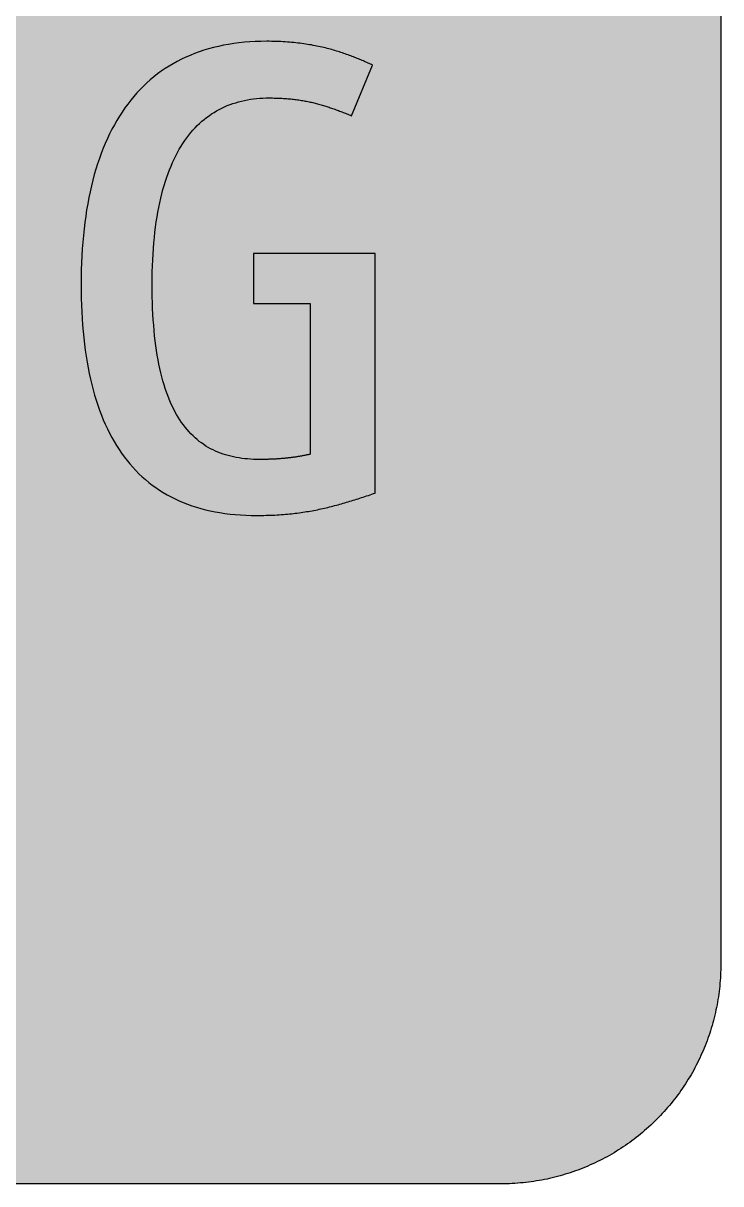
# Model space of a CAD drawing. Header units: millimetres. Extents: x 0 to 212, y 0 to 116.
# Drawn here: x 166.8 to 211.7, y 0.1 to 74.7 of the extents above; entities that cross this region are included whole.
import ezdxf

# ---------------------------------------------------------------- set-up
doc = ezdxf.new("R2010")
doc.units = ezdxf.units.MM

msp = doc.modelspace()

# ---------------------------------------------------------------- hatches: boundary and pattern name
for color, points in [(254, [(14.1633, 0.0536), (13.9878, 0.0533), (13.8125, 0.0559), (13.6373, 0.061), (13.462, 0.0686), (13.2893, 0.0787), (13.114, 0.0914), (12.9413, 0.1041), (12.7686, 0.1219), (12.5959, 0.1397), (12.4231, 0.16), (12.2504, 0.1829), (12.0777, 0.2057), (11.9075, 0.2337), (11.7373, 0.2616), (11.5672, 0.2921), (11.397, 0.3251), (11.2268, 0.3607), (11.0592, 0.3988), (10.8915, 0.4369), (10.7239, 0.4775), (10.5562, 0.5207), (10.3886, 0.5664), (10.2235, 0.6121), (10.0584, 0.6629), (9.8933, 0.7137), (9.7307, 0.7671), (9.5682, 0.8204), (9.4056, 0.8788), (9.2431, 0.9373), (9.083, 0.9982), (8.923, 1.0617), (8.763, 1.1252), (8.6055, 1.1938), (8.4455, 1.2624), (8.2906, 1.331), (8.1331, 1.4046), (7.9781, 1.4783), (7.8232, 1.5545), (7.6708, 1.6332), (7.5184, 1.7145), (7.366, 1.7958), (7.2161, 1.8796), (7.0663, 1.966), (6.919, 2.0523), (6.7716, 2.1438), (6.6243, 2.2352), (6.4795, 2.3266), (6.3348, 2.4232), (6.19, 2.5197), (6.0477, 2.6187), (5.908, 2.7178), (5.7683, 2.8194), (5.6286, 2.9235), (5.4915, 3.0302), (5.3543, 3.1369), (5.2197, 3.2461), (5.0851, 3.3579), (4.953, 3.4722), (4.8209, 3.5865), (4.6914, 3.7033), (4.5644, 3.8202), (4.4348, 3.9395), (4.3104, 4.0615), (4.1859, 4.1859), (4.0615, 4.3104), (3.9395, 4.4348), (3.8202, 4.5618), (3.7033, 4.6914), (3.5865, 4.8209), (3.4722, 4.953), (3.3579, 5.0851), (3.2487, 5.2197), (3.1369, 5.3543), (3.0302, 5.4915), (2.9235, 5.6286), (2.8194, 5.7683), (2.7178, 5.908), (2.6187, 6.0477), (2.5197, 6.19), (2.4232, 6.3348), (2.3266, 6.477), (2.2352, 6.6243), (2.1438, 6.7691), (2.0523, 6.919), (1.966, 7.0663), (1.8796, 7.2161), (1.7958, 7.366), (1.7145, 7.5184), (1.6332, 7.6708), (1.5545, 7.8232), (1.4783, 7.9781), (1.4046, 8.1331), (1.331, 8.2906), (1.2598, 8.4455), (1.1913, 8.603), (1.1252, 8.763), (1.0592, 8.923), (0.9982, 9.083), (0.9373, 9.2431), (0.8763, 9.4056), (0.8204, 9.5682), (0.7645, 9.7307), (0.7112, 9.8933), (0.6604, 10.0584), (0.6121, 10.2235), (0.5639, 10.3911), (0.5207, 10.5562), (0.4775, 10.7239), (0.4343, 10.8915), (0.3962, 11.0592), (0.3607, 11.2268), (0.3251, 11.397), (0.2921, 11.5672), (0.2616, 11.7373), (0.2311, 11.9075), (0.2057, 12.0802), (0.1803, 12.2504), (0.1575, 12.4231), (0.1372, 12.5959), (0.1194, 12.7686), (0.1041, 12.9413), (0.0889, 13.1166), (0.0787, 13.2893), (0.0686, 13.4645), (0.061, 13.6373), (0.0559, 13.8125), (0.0508, 13.9878), (0.0508, 14.163), (0.0522, 102.3592), (0.0508, 102.5322), (0.0559, 102.7074), (0.061, 102.8827), (0.0686, 103.058), (0.0787, 103.2307), (0.0889, 103.4059), (0.1041, 103.5787), (0.1194, 103.7514), (0.1372, 103.9241), (0.1575, 104.0968), (0.1803, 104.2695), (0.2057, 104.4423), (0.2311, 104.6124), (0.2616, 104.7826), (0.2921, 104.9528), (0.3251, 105.123), (0.3607, 105.2932), (0.3962, 105.4608), (0.4343, 105.6284), (0.4775, 105.7961), (0.5207, 105.9637), (0.5639, 106.1314), (0.6121, 106.2965), (0.6604, 106.4616), (0.7112, 106.6267), (0.7645, 106.7892), (0.8204, 106.9518), (0.8763, 107.1143), (0.9373, 107.2769), (0.9982, 107.4369), (1.0592, 107.5969), (1.1252, 107.757), (1.1913, 107.9144), (1.2598, 108.0745), (1.331, 108.2294), (1.4046, 108.3869), (1.4783, 108.5418), (1.5545, 108.6968), (1.6332, 108.8492), (1.7145, 109.0016), (1.7958, 109.154), (1.8796, 109.3038), (1.966, 109.4537), (2.0523, 109.601), (2.1438, 109.7483), (2.2352, 109.8956), (2.3266, 110.0404), (2.4232, 110.1852), (2.5197, 110.33), (2.6187, 110.4722), (2.7178, 110.6119), (2.8194, 110.7516), (2.9235, 110.8913), (3.0302, 111.0285), (3.1369, 111.1656), (3.2487, 111.3003), (3.3579, 111.4349), (3.4722, 111.567), (3.5865, 111.699), (3.7033, 111.8286), (3.8202, 111.9556), (3.9395, 112.0851), (4.0615, 112.2096), (4.1859, 112.334), (4.3104, 112.4585), (4.4348, 112.5804), (4.5644, 112.6998), (4.6914, 112.8166), (4.8209, 112.9335), (4.953, 113.0478), (5.0851, 113.1621), (5.2197, 113.2713), (5.3543, 113.3831), (5.4915, 113.4897), (5.6286, 113.5964), (5.7683, 113.7006), (5.908, 113.8022), (6.0477, 113.9012), (6.19, 114.0003), (6.3348, 114.0968), (6.4795, 114.1933), (6.6243, 114.2848), (6.7716, 114.3762), (6.919, 114.4676), (7.0663, 114.554), (7.2161, 114.6404), (7.366, 114.7242), (7.5184, 114.8055), (7.6708, 114.8867), (7.8232, 114.9655), (7.9781, 115.0417), (8.1331, 115.1153), (8.2906, 115.189), (8.4455, 115.2601), (8.6055, 115.3287), (8.763, 115.3947), (8.923, 115.4608), (9.083, 115.5217), (9.2431, 115.5827), (9.4056, 115.6437), (9.5682, 115.6995), (9.7307, 115.7554), (9.8933, 115.8088), (10.0584, 115.8596), (10.2235, 115.9078), (10.3886, 115.9561), (10.5562, 115.9993), (10.7239, 116.0424), (10.8915, 116.0856), (11.0592, 116.1237), (11.2268, 116.1593), (11.397, 116.1948), (11.5672, 116.2279), (11.7373, 116.2583), (11.9075, 116.2888), (12.0777, 116.3142), (12.2504, 116.3396), (12.4231, 116.3625), (12.5959, 116.3828), (12.7686, 116.4006), (12.9413, 116.4158), (13.114, 116.4311), (13.2893, 116.4412), (13.462, 116.4514), (13.6373, 116.459), (13.8125, 116.4641), (13.9878, 116.4692), (14.163, 116.4692), (197.6078, 116.4703), (197.7822, 116.4692), (197.9574, 116.4641), (198.1327, 116.459), (198.3054, 116.4514), (198.4807, 116.4412), (198.6534, 116.4311), (198.8287, 116.4158), (199.0014, 116.4006), (199.1741, 116.3828), (199.3468, 116.3625), (199.5195, 116.3396), (199.6897, 116.3142), (199.8624, 116.2888), (200.0326, 116.2583), (200.2028, 116.2279), (200.373, 116.1948), (200.5432, 116.1593), (200.7108, 116.1237), (200.8784, 116.0856), (201.0461, 116.0424), (201.2137, 115.9993), (201.3788, 115.9561), (201.5465, 115.9078), (201.7116, 115.8596), (201.8767, 115.8088), (202.0392, 115.7554), (202.2018, 115.6995), (202.3643, 115.6437), (202.5269, 115.5827), (202.6869, 115.5217), (202.8469, 115.4608), (203.007, 115.3947), (203.167, 115.3287), (203.3245, 115.2601), (203.4794, 115.189), (203.6369, 115.1153), (203.7918, 115.0417), (203.9468, 114.9655), (204.0992, 114.8867), (204.2516, 114.8055), (204.404, 114.7242), (204.5538, 114.6404), (204.7037, 114.554), (204.8535, 114.4676), (205.0009, 114.3762), (205.1456, 114.2848), (205.293, 114.1933), (205.4352, 114.0968), (205.58, 114.0003), (205.7222, 113.9012), (205.8619, 113.8022), (206.0016, 113.7006), (206.1413, 113.5964), (206.2785, 113.4897), (206.4156, 113.3831), (206.5503, 113.2713), (206.6849, 113.1621), (206.817, 113.0478), (206.949, 112.9335), (207.0786, 112.8166), (207.2081, 112.6998), (207.3351, 112.5804), (207.4596, 112.4585), (207.584, 112.334), (207.7085, 112.2096), (207.8304, 112.0851), (207.9498, 111.9556), (208.0666, 111.8286), (208.1835, 111.699), (208.2978, 111.567), (208.4121, 111.4349), (208.5238, 111.3003), (208.6331, 111.1656), (208.7397, 111.0285), (208.8464, 110.8913), (208.9506, 110.7516), (209.0522, 110.6119), (209.1512, 110.4722), (209.2503, 110.33), (209.3468, 110.1852), (209.4433, 110.0404), (209.5348, 109.8956), (209.6262, 109.7483), (209.7176, 109.601), (209.804, 109.4537), (209.8904, 109.3038), (209.9742, 109.154), (210.0555, 109.0016), (210.1367, 108.8492), (210.2155, 108.6968), (210.2917, 108.5418), (210.3653, 108.3869), (210.439, 108.2294), (210.5076, 108.0745), (210.5762, 107.9144), (210.6447, 107.757), (210.7082, 107.5969), (210.7717, 107.4369), (210.8327, 107.2769), (210.8911, 107.1143), (210.9495, 106.9518), (211.0029, 106.7892), (211.0562, 106.6267), (211.107, 106.4616), (211.1578, 106.2965), (211.2035, 106.1314), (211.2493, 105.9637), (211.2924, 105.7961), (211.3331, 105.6284), (211.3712, 105.4608), (211.4093, 105.2932), (211.4448, 105.123), (211.4779, 104.9528), (211.5083, 104.7826), (211.5363, 104.6124), (211.5642, 104.4423), (211.5871, 104.2695), (211.6099, 104.0968), (211.6303, 103.9241), (211.648, 103.7514), (211.6658, 103.5787), (211.6785, 103.4059), (211.6912, 103.2307), (211.7014, 103.058), (211.709, 102.8827), (211.7141, 102.7074), (211.7166, 102.5322), (211.7166, 102.3569), (211.7189, 14.1647), (211.7166, 13.9878), (211.7141, 13.8125), (211.709, 13.6373), (211.7014, 13.4645), (211.6912, 13.2893), (211.6785, 13.1166), (211.6658, 12.9413), (211.648, 12.7686), (211.6303, 12.5959), (211.6099, 12.4231), (211.5871, 12.2504), (211.5642, 12.0802), (211.5363, 11.9075), (211.5083, 11.7373), (211.4779, 11.5672), (211.4448, 11.397), (211.4093, 11.2268), (211.3712, 11.0592), (211.3331, 10.8915), (211.2924, 10.7239), (211.2493, 10.5562), (211.2035, 10.3911), (211.1578, 10.2235), (211.107, 10.0584), (211.0562, 9.8933), (211.0029, 9.7307), (210.9495, 9.5682), (210.8911, 9.4056), (210.8327, 9.2431), (210.7717, 9.083), (210.7082, 8.923), (210.6447, 8.763), (210.5762, 8.603), (210.5076, 8.4455), (210.439, 8.2906), (210.3653, 8.1331), (210.2917, 7.9781), (210.2155, 7.8232), (210.1367, 7.6708), (210.0555, 7.5184), (209.9742, 7.366), (209.8904, 7.2161), (209.804, 7.0663), (209.7176, 6.919), (209.6262, 6.7691), (209.5348, 6.6243), (209.4433, 6.477), (209.3468, 6.3348), (209.2503, 6.19), (209.1512, 6.0477), (209.0522, 5.908), (208.9506, 5.7683), (208.8464, 5.6286), (208.7397, 5.4915), (208.6331, 5.3543), (208.5238, 5.2197), (208.4121, 5.0851), (208.2978, 4.953), (208.1835, 4.8209), (208.0666, 4.6914), (207.9498, 4.5618), (207.8304, 4.4348), (207.7085, 4.3104), (207.584, 4.1859), (207.4596, 4.0615), (207.3351, 3.9395), (207.2081, 3.8202), (207.0786, 3.7033), (206.949, 3.5865), (206.817, 3.4722), (206.6849, 3.3579), (206.5503, 3.2461), (206.4156, 3.1369), (206.2785, 3.0302), (206.1413, 2.9235), (206.0016, 2.8194), (205.8619, 2.7178), (205.7222, 2.6187), (205.58, 2.5197), (205.4352, 2.4232), (205.293, 2.3266), (205.1456, 2.2352), (205.0009, 2.1438), (204.8535, 2.0523), (204.7037, 1.966), (204.5538, 1.8796), (204.404, 1.7958), (204.2516, 1.7145), (204.0992, 1.6332), (203.9468, 1.5545), (203.7918, 1.4783), (203.6369, 1.4046), (203.4794, 1.331), (203.3245, 1.2624), (203.167, 1.1938), (203.007, 1.1252), (202.8469, 1.0617), (202.6869, 0.9982), (202.5269, 0.9373), (202.3643, 0.8788), (202.2018, 0.8204), (202.0392, 0.7671), (201.8767, 0.7137), (201.7116, 0.6629), (201.5465, 0.6121), (201.3788, 0.5664), (201.2137, 0.5207), (201.0461, 0.4775), (200.8784, 0.4369), (200.7108, 0.3988), (200.5432, 0.3607), (200.373, 0.3251), (200.2028, 0.2921), (200.0326, 0.2616), (199.8624, 0.2337), (199.6897, 0.2057), (199.5195, 0.1829), (199.3468, 0.16), (199.1741, 0.1397), (199.0014, 0.1219), (198.8287, 0.1041), (198.6534, 0.0914), (198.4807, 0.0787), (198.3054, 0.0686), (198.1327, 0.061), (197.9574, 0.0559), (197.7822, 0.0533), (197.6069, 0.0533)]), (59, [(189.4953, 59.8699), (181.6626, 59.8699), (181.6626, 56.6522), (185.3036, 56.6522), (185.3036, 46.9579), (185.26, 46.9468), (185.2193, 46.9367), (185.1762, 46.9265), (185.133, 46.9189), (185.0923, 46.9087), (185.0492, 46.8986), (185.006, 46.8909), (184.9628, 46.8808), (184.9196, 46.8732), (184.8764, 46.863), (184.8307, 46.8554), (184.7875, 46.8478), (184.7444, 46.8376), (184.6986, 46.83), (184.6529, 46.8224), (184.6097, 46.8147), (184.564, 46.8071), (184.5183, 46.7995), (184.4726, 46.7919), (184.4243, 46.7843), (184.3786, 46.7766), (184.3329, 46.7716), (184.2846, 46.7639), (184.2364, 46.7563), (184.1906, 46.7512), (184.1424, 46.7436), (184.0941, 46.7385), (184.0459, 46.7309), (183.9951, 46.7258), (183.9468, 46.7208), (183.896, 46.7131), (183.8477, 46.7081), (183.7969, 46.703), (183.7461, 46.6979), (183.6953, 46.6928), (183.6445, 46.6877), (183.5912, 46.6827), (183.5404, 46.6801), (183.4871, 46.675), (183.4363, 46.67), (183.3829, 46.6649), (183.3296, 46.6623), (183.2737, 46.6573), (183.2204, 46.6547), (183.1645, 46.6522), (183.1111, 46.6471), (183.0553, 46.6446), (182.9994, 46.642), (182.9435, 46.6395), (182.8851, 46.6369), (182.8292, 46.6344), (182.7708, 46.6319), (182.7124, 46.6293), (182.6539, 46.6293), (182.5955, 46.6268), (182.5346, 46.6242), (182.4761, 46.6242), (182.4152, 46.6217), (182.3542, 46.6217), (182.2933, 46.6217), (182.2323, 46.6192), (182.1688, 46.6192), (182.1053, 46.6192), (182.0418, 46.6192), (181.8488, 46.6217), (181.6583, 46.6268), (181.4678, 46.6369), (181.2823, 46.6496), (181.0969, 46.6674), (180.914, 46.6903), (180.7337, 46.7157), (180.5559, 46.7462), (180.3781, 46.7817), (180.2054, 46.8224), (180.0352, 46.8655), (179.865, 46.9138), (179.6999, 46.9671), (179.5348, 47.0256), (179.3723, 47.0891), (179.2148, 47.1576), (179.0573, 47.2313), (178.9049, 47.31), (178.7525, 47.3939), (178.6052, 47.4828), (178.4579, 47.5767), (178.3156, 47.6783), (178.1734, 47.7825), (178.0362, 47.8942), (177.9016, 48.0111), (177.7695, 48.133), (177.64, 48.2625), (177.513, 48.3972), (177.3885, 48.5369), (177.2691, 48.6842), (177.1523, 48.8366), (177.0355, 48.9941), (176.9262, 49.1592), (176.817, 49.3319), (176.7103, 49.5097), (176.6087, 49.6951), (176.5097, 49.8881), (176.4132, 50.0863), (176.3217, 50.2895), (176.2303, 50.5028), (176.1465, 50.7213), (176.0626, 50.9473), (175.9839, 51.181), (175.9077, 51.4223), (175.834, 51.6712), (175.7655, 51.9252), (175.6994, 52.1894), (175.6359, 52.4586), (175.5775, 52.738), (175.5216, 53.0225), (175.4708, 53.3171), (175.4226, 53.6169), (175.3794, 53.9267), (175.3387, 54.2442), (175.3006, 54.5694), (175.2676, 54.9046), (175.2397, 55.245), (175.2143, 55.5955), (175.1914, 55.9562), (175.1736, 56.322), (175.1609, 56.6979), (175.1508, 57.084), (175.1432, 57.4777), (175.1432, 57.879), (175.1432, 58.2828), (175.1508, 58.6765), (175.1609, 59.0652), (175.1787, 59.4436), (175.1965, 59.8145), (175.2219, 60.1802), (175.2498, 60.5358), (175.2829, 60.8863), (175.321, 61.2267), (175.3616, 61.562), (175.4073, 61.8871), (175.4556, 62.2071), (175.5089, 62.5196), (175.5673, 62.8244), (175.6283, 63.1215), (175.6943, 63.4111), (175.7629, 63.6956), (175.8366, 63.9724), (175.9128, 64.2417), (175.9941, 64.5033), (176.0779, 64.7598), (176.1668, 65.0062), (176.2582, 65.2475), (176.3547, 65.4837), (176.4538, 65.7123), (176.5554, 65.9333), (176.6621, 66.1467), (176.7713, 66.355), (176.8831, 66.5582), (176.9999, 66.7537), (177.1193, 66.9417), (177.2437, 67.1246), (177.3682, 67.2998), (177.4977, 67.47), (177.6324, 67.6326), (177.767, 67.7901), (177.9067, 67.9399), (178.0464, 68.0847), (178.1912, 68.2244), (178.341, 68.3565), (178.4909, 68.4835), (178.6458, 68.6054), (178.8008, 68.7197), (178.9608, 68.8289), (179.1233, 68.9331), (179.2884, 69.0296), (179.4561, 69.121), (179.6263, 69.2074), (179.799, 69.2887), (179.9742, 69.3649), (180.152, 69.4334), (180.3324, 69.4969), (180.5153, 69.5554), (180.7007, 69.6087), (180.8886, 69.657), (181.0791, 69.7001), (181.2696, 69.7382), (181.4652, 69.7713), (181.6608, 69.7967), (181.8615, 69.8195), (182.0621, 69.8373), (182.2653, 69.85), (182.4711, 69.8576), (182.6793, 69.8602), (182.7835, 69.8602), (182.8902, 69.8576), (182.9943, 69.8551), (183.0959, 69.8551), (183.1975, 69.85), (183.2966, 69.8475), (183.3956, 69.8424), (183.4921, 69.8373), (183.5887, 69.8322), (183.6826, 69.8271), (183.7766, 69.8195), (183.8706, 69.8119), (183.962, 69.8043), (184.0535, 69.7941), (184.1424, 69.7865), (184.2313, 69.7763), (184.3176, 69.7662), (184.4065, 69.7535), (184.4929, 69.7433), (184.5767, 69.7306), (184.6605, 69.7179), (184.7444, 69.7052), (184.8282, 69.69), (184.9095, 69.6773), (184.9907, 69.662), (185.072, 69.6468), (185.1533, 69.629), (185.232, 69.6138), (185.3108, 69.596), (185.3895, 69.5782), (185.4683, 69.5604), (185.547, 69.5427), (185.6232, 69.5223), (185.6994, 69.502), (185.7756, 69.4842), (185.8518, 69.4614), (185.928, 69.4411), (186.0042, 69.4207), (186.0779, 69.3979), (186.1541, 69.375), (186.2277, 69.3522), (186.3039, 69.3293), (186.3776, 69.3064), (186.4512, 69.281), (186.5274, 69.2582), (186.6011, 69.2328), (186.6748, 69.2074), (186.751, 69.182), (186.8246, 69.154), (186.8983, 69.1286), (186.9745, 69.1007), (187.0481, 69.0728), (187.1243, 69.0448), (187.198, 69.0169), (187.2742, 68.9889), (187.3504, 68.961), (187.4266, 68.9305), (187.5028, 68.9026), (187.579, 68.8721), (187.6577, 68.8416), (187.7339, 68.8111), (187.8127, 68.7807), (187.8914, 68.7476), (187.9702, 68.7172), (189.3246, 71.9772), (189.2529, 72.009), (189.1792, 72.0395), (189.1055, 72.0725), (189.0319, 72.1055), (188.9582, 72.136), (188.882, 72.169), (188.8084, 72.202), (188.7296, 72.2351), (188.6534, 72.2681), (188.5747, 72.3011), (188.4959, 72.3341), (188.4147, 72.3671), (188.3359, 72.4002), (188.2521, 72.4332), (188.1708, 72.4662), (188.087, 72.4992), (188.0006, 72.5322), (187.9168, 72.5653), (187.8305, 72.5983), (187.7416, 72.6288), (187.6527, 72.6618), (187.5638, 72.6923), (187.4723, 72.7253), (187.3809, 72.7558), (187.2869, 72.7862), (187.1929, 72.8167), (187.0964, 72.8472), (186.9999, 72.8777), (186.9008, 72.9056), (186.8018, 72.9361), (186.7002, 72.964), (186.5986, 72.992), (186.497, 73.0199), (186.3903, 73.0453), (186.2861, 73.0733), (186.1769, 73.0987), (186.0677, 73.1241), (185.9585, 73.1495), (185.8467, 73.1723), (185.7324, 73.1952), (185.6181, 73.218), (185.5013, 73.2409), (185.3844, 73.2638), (185.2651, 73.2841), (185.1431, 73.3019), (185.0212, 73.3222), (184.8968, 73.34), (184.7698, 73.3577), (184.6428, 73.373), (184.5132, 73.3882), (184.3811, 73.4035), (184.2491, 73.4187), (184.1144, 73.4314), (183.9773, 73.4416), (183.8401, 73.4517), (183.7004, 73.4619), (183.5582, 73.472), (183.4134, 73.4797), (183.2686, 73.4847), (183.1188, 73.4898), (182.9714, 73.4949), (182.819, 73.4974), (182.6641, 73.5), (182.5092, 73.5), (182.1409, 73.4974), (181.7776, 73.4847), (181.422, 73.4644), (181.0715, 73.4365), (180.7261, 73.3984), (180.3857, 73.3552), (180.0504, 73.3019), (179.7228, 73.2434), (179.4002, 73.1749), (179.0827, 73.0987), (178.7728, 73.0148), (178.468, 72.9209), (178.1683, 72.8218), (177.8737, 72.7151), (177.5866, 72.5983), (177.3047, 72.4764), (177.0278, 72.3443), (176.7561, 72.2071), (176.4919, 72.0598), (176.2328, 71.9074), (175.9788, 71.7448), (175.7299, 71.5747), (175.4886, 71.3994), (175.2524, 71.214), (175.0212, 71.0209), (174.7977, 70.8228), (174.5793, 70.6145), (174.3659, 70.4012), (174.1576, 70.1777), (173.957, 69.9491), (173.7614, 69.7128), (173.5709, 69.4665), (173.388, 69.215), (173.2077, 68.9559), (173.035, 68.6892), (172.8699, 68.4174), (172.7098, 68.1355), (172.5524, 67.8485), (172.405, 67.5513), (172.2603, 67.249), (172.1231, 66.9392), (171.991, 66.6217), (171.8666, 66.2965), (171.7446, 65.9663), (171.6303, 65.6285), (171.5237, 65.2831), (171.4195, 64.93), (171.323, 64.5693), (171.2316, 64.2036), (171.1477, 63.8302), (171.0665, 63.4492), (170.9953, 63.0606), (170.9268, 62.6669), (170.8658, 62.2656), (170.8099, 61.8566), (170.7591, 61.4426), (170.7159, 61.021), (170.6778, 60.5917), (170.6448, 60.1574), (170.6169, 59.7154), (170.5966, 59.2658), (170.5839, 58.8112), (170.5737, 58.3489), (170.5712, 57.879), (170.5737, 57.4243), (170.5813, 56.9747), (170.594, 56.5353), (170.6143, 56.101), (170.6372, 55.6743), (170.6677, 55.2526), (170.7032, 54.8386), (170.7413, 54.4322), (170.7871, 54.0334), (170.8379, 53.6397), (170.8963, 53.2562), (170.9572, 52.8777), (171.0258, 52.5043), (171.0969, 52.1411), (171.1757, 51.783), (171.2595, 51.4325), (171.3484, 51.087), (171.4424, 50.7517), (171.544, 50.4215), (171.6481, 50.099), (171.7599, 49.784), (171.8767, 49.4767), (171.9986, 49.1744), (172.1282, 48.8798), (172.2603, 48.5927), (172.4, 48.3133), (172.5447, 48.039), (172.6946, 47.7749), (172.8495, 47.5158), (173.0096, 47.2643), (173.1772, 47.0205), (173.3499, 46.7817), (173.5277, 46.5531), (173.7106, 46.3296), (173.8986, 46.1137), (174.0941, 45.9054), (174.2948, 45.7022), (174.5005, 45.5092), (174.7139, 45.3212), (174.9298, 45.1434), (175.1533, 44.9707), (175.3819, 44.8056), (175.6156, 44.6481), (175.8569, 44.4957), (176.1033, 44.3535), (176.3547, 44.2163), (176.6113, 44.0868), (176.8754, 43.9649), (177.1447, 43.8506), (177.419, 43.7439), (177.6984, 43.6448), (177.9854, 43.5534), (178.2775, 43.467), (178.5747, 43.3908), (178.8795, 43.3197), (179.1894, 43.2562), (179.5043, 43.2003), (179.8244, 43.1521), (180.152, 43.1114), (180.4848, 43.0784), (180.8226, 43.053), (181.168, 43.0352), (181.5186, 43.0225), (181.8742, 43.02), (182.0266, 43.02), (182.1764, 43.02), (182.3237, 43.0225), (182.4711, 43.0276), (182.6133, 43.0301), (182.7581, 43.0352), (182.8978, 43.0403), (183.0375, 43.0479), (183.1746, 43.0555), (183.3118, 43.0632), (183.4464, 43.0733), (183.581, 43.0835), (183.7131, 43.0936), (183.8427, 43.1063), (183.9722, 43.119), (184.0992, 43.1317), (184.2262, 43.1444), (184.3507, 43.1597), (184.4751, 43.1749), (184.5996, 43.1902), (184.7215, 43.2079), (184.8409, 43.2257), (184.9628, 43.2435), (185.0796, 43.2638), (185.199, 43.2816), (185.3159, 43.3019), (185.4327, 43.3248), (185.547, 43.3451), (185.6613, 43.368), (185.7756, 43.3908), (185.8874, 43.4137), (186.0017, 43.4365), (186.1134, 43.4619), (186.2226, 43.4873), (186.3344, 43.5127), (186.4436, 43.5407), (186.5554, 43.5661), (186.6646, 43.594), (186.7738, 43.622), (186.8805, 43.6499), (186.9897, 43.6778), (187.0989, 43.7083), (187.2056, 43.7388), (187.3123, 43.7693), (187.4215, 43.7998), (187.5282, 43.8302), (187.6349, 43.8633), (187.7441, 43.8937), (187.8508, 43.9268), (187.9575, 43.9598), (188.0667, 43.9928), (188.1734, 44.0284), (188.2826, 44.0614), (188.3893, 44.0969), (188.4985, 44.13), (188.6077, 44.1655), (188.7169, 44.2011), (188.8261, 44.2366), (188.9354, 44.2747), (189.0471, 44.3103), (189.1563, 44.3484), (189.2681, 44.384), (189.3824, 44.4221), (189.4942, 44.4602)])]:
    msp.add_hatch(color=color).paths.add_polyline_path(points)
h = msp.add_hatch(color=59)
h.paths.add_polyline_path([(14.1633, 3.5814), (13.8887, 3.5839), (13.6169, 3.5941), (13.3477, 3.6119), (13.081, 3.6347), (12.8143, 3.6652), (12.5501, 3.7008), (12.2885, 3.7465), (12.0294, 3.7948), (11.7729, 3.8506), (11.5164, 3.9141), (11.2649, 3.9827), (11.016, 4.0564), (10.7671, 4.1351), (10.5232, 4.2215), (10.2819, 4.3129), (10.0432, 4.412), (9.8069, 4.5161), (9.5733, 4.6228), (9.3447, 4.7371), (9.1186, 4.8565), (8.8951, 4.9809), (8.6741, 5.113), (8.4582, 5.2476), (8.2448, 5.3873), (8.0366, 5.5321), (7.8308, 5.682), (7.6276, 5.8369), (7.4295, 5.9969), (7.2365, 6.1595), (7.046, 6.3297), (6.8605, 6.5024), (6.6777, 6.6802), (6.5024, 6.8605), (6.3271, 7.046), (6.1595, 7.2365), (5.9969, 7.432), (5.8369, 7.6302), (5.682, 7.8308), (5.5321, 8.0366), (5.3873, 8.2448), (5.2451, 8.4582), (5.1105, 8.6741), (4.9809, 8.8951), (4.8565, 9.1186), (4.7371, 9.3447), (4.6228, 9.5758), (4.5136, 9.8069), (4.4094, 10.0432), (4.3129, 10.2819), (4.2215, 10.5232), (4.1351, 10.7696), (4.0538, 11.016), (3.9802, 11.2649), (3.9116, 11.5189), (3.8506, 11.7729), (3.7948, 12.0294), (3.744, 12.2911), (3.7008, 12.5527), (3.6627, 12.8143), (3.6322, 13.081), (3.6093, 13.3502), (3.5916, 13.6195), (3.5814, 13.8913), (3.5789, 14.163), (3.58, 102.3592), (3.5814, 102.6312), (3.5916, 102.903), (3.6093, 103.1723), (3.6322, 103.439), (3.6627, 103.7057), (3.7008, 103.9698), (3.744, 104.2314), (3.7948, 104.4905), (3.8506, 104.7471), (3.9116, 105.0036), (3.9802, 105.2551), (4.0538, 105.504), (4.1351, 105.7529), (4.2215, 105.9967), (4.3129, 106.238), (4.4094, 106.4768), (4.5136, 106.713), (4.6228, 106.9467), (4.7371, 107.1753), (4.8565, 107.4014), (4.9809, 107.6249), (5.1105, 107.8459), (5.2451, 108.0618), (5.3873, 108.2751), (5.5321, 108.4834), (5.682, 108.6891), (5.8369, 108.8923), (5.9969, 109.0905), (6.1595, 109.2835), (6.3271, 109.474), (6.5024, 109.6594), (6.6777, 109.8423), (6.8605, 110.0176), (7.046, 110.1928), (7.2365, 110.3605), (7.4295, 110.523), (7.6276, 110.683), (7.8308, 110.838), (8.0366, 110.9878), (8.2448, 111.1326), (8.4582, 111.2749), (8.6741, 111.4095), (8.8951, 111.539), (9.1186, 111.6635), (9.3447, 111.7829), (9.5733, 111.8972), (9.8069, 112.0064), (10.0432, 112.1105), (10.2819, 112.207), (10.5232, 112.2985), (10.7671, 112.3848), (11.016, 112.4661), (11.2649, 112.5398), (11.5164, 112.6084), (11.7729, 112.6693), (12.0294, 112.7252), (12.2885, 112.776), (12.5501, 112.8192), (12.8143, 112.8573), (13.081, 112.8878), (13.3477, 112.9106), (13.6169, 112.9284), (13.8887, 112.9386), (14.163, 112.9411), (197.6078, 112.9425), (197.8787, 112.9386), (198.1505, 112.9284), (198.4197, 112.9106), (198.689, 112.8878), (198.9557, 112.8573), (199.2173, 112.8192), (199.4789, 112.776), (199.7405, 112.7252), (199.9971, 112.6693), (200.2511, 112.6084), (200.5051, 112.5398), (200.754, 112.4661), (201.0004, 112.3848), (201.2467, 112.2985), (201.488, 112.207), (201.7268, 112.1105), (201.963, 112.0064), (202.1942, 111.8972), (202.4253, 111.7829), (202.6514, 111.6635), (202.8749, 111.539), (203.0959, 111.4095), (203.3118, 111.2749), (203.5251, 111.1326), (203.7334, 110.9878), (203.9391, 110.838), (204.1398, 110.683), (204.3379, 110.523), (204.5335, 110.3605), (204.724, 110.1928), (204.9094, 110.0176), (205.0898, 109.8423), (205.2676, 109.6594), (205.4403, 109.474), (205.6105, 109.2835), (205.773, 109.0905), (205.933, 108.8923), (206.088, 108.6891), (206.2378, 108.4834), (206.3826, 108.2751), (206.5223, 108.0618), (206.6569, 107.8459), (206.789, 107.6249), (206.9135, 107.4014), (207.0329, 107.1753), (207.1472, 106.9467), (207.2538, 106.713), (207.358, 106.4768), (207.457, 106.238), (207.5485, 105.9967), (207.6348, 105.7529), (207.7136, 105.504), (207.7872, 105.2551), (207.8558, 105.0036), (207.9193, 104.7471), (207.9752, 104.4905), (208.0235, 104.2314), (208.0692, 103.9698), (208.1047, 103.7057), (208.1352, 103.439), (208.1581, 103.1723), (208.1759, 102.903), (208.186, 102.6312), (208.1911, 102.3569), (208.1911, 14.1647), (208.186, 13.8913), (208.1759, 13.6195), (208.1581, 13.3502), (208.1352, 13.081), (208.1047, 12.8143), (208.0692, 12.5527), (208.0235, 12.2911), (207.9752, 12.0294), (207.9193, 11.7729), (207.8558, 11.5189), (207.7872, 11.2649), (207.7136, 11.016), (207.6348, 10.7696), (207.5485, 10.5232), (207.457, 10.2819), (207.358, 10.0432), (207.2538, 9.8069), (207.1472, 9.5758), (207.0329, 9.3447), (206.9135, 9.1186), (206.789, 8.8951), (206.6569, 8.6741), (206.5223, 8.4582), (206.3826, 8.2448), (206.2378, 8.0366), (206.088, 7.8308), (205.933, 7.6302), (205.773, 7.432), (205.6105, 7.2365), (205.4403, 7.046), (205.2676, 6.8605), (205.0898, 6.6802), (204.9094, 6.5024), (204.724, 6.3297), (204.5335, 6.1595), (204.3379, 5.9969), (204.1398, 5.8369), (203.9391, 5.682), (203.7334, 5.5321), (203.5251, 5.3873), (203.3118, 5.2476), (203.0959, 5.113), (202.8749, 4.9809), (202.6514, 4.8565), (202.4253, 4.7371), (202.1942, 4.6228), (201.963, 4.5161), (201.7268, 4.412), (201.488, 4.3129), (201.2467, 4.2215), (201.0004, 4.1351), (200.754, 4.0564), (200.5051, 3.9827), (200.2511, 3.9141), (199.9971, 3.8506), (199.7405, 3.7948), (199.4789, 3.7465), (199.2173, 3.7008), (198.9557, 3.6652), (198.689, 3.6347), (198.4197, 3.6119), (198.1505, 3.5941), (197.8787, 3.5839), (197.6069, 3.5789)])
h.paths.add_polyline_path([(14.1633, 8.8731), (14.0259, 8.8748), (13.8887, 8.8798), (13.7541, 8.8875), (13.622, 8.9002), (13.4874, 8.9154), (13.3553, 8.9332), (13.2258, 8.9535), (13.0962, 8.9789), (12.9667, 9.0068), (12.8397, 9.0373), (12.7127, 9.0729), (12.5882, 9.1084), (12.4663, 9.1491), (12.3419, 9.1923), (12.2225, 9.238), (12.1031, 9.2888), (11.9837, 9.3396), (11.8694, 9.3929), (11.7526, 9.4513), (11.6408, 9.5098), (11.5291, 9.5733), (11.4198, 9.6368), (11.3106, 9.7053), (11.2039, 9.7765), (11.0998, 9.8476), (10.9957, 9.9238), (10.8966, 10), (10.7975, 10.0787), (10.6985, 10.1625), (10.6045, 10.2464), (10.5105, 10.3327), (10.4216, 10.4216), (10.3327, 10.5131), (10.2464, 10.6045), (10.16, 10.701), (10.0787, 10.7975), (10, 10.8966), (9.9212, 10.9982), (9.8476, 11.0998), (9.7739, 11.2039), (9.7053, 11.3106), (9.6368, 11.4198), (9.5707, 11.5291), (9.5098, 11.6408), (9.4488, 11.7551), (9.3929, 11.8694), (9.337, 11.9863), (9.2862, 12.1031), (9.238, 12.2225), (9.1923, 12.3444), (9.1491, 12.4663), (9.1084, 12.5908), (9.0703, 12.7152), (9.0373, 12.8397), (9.0068, 12.9692), (8.9789, 13.0962), (8.9535, 13.2258), (8.9306, 13.3579), (8.9129, 13.4899), (8.8976, 13.622), (8.8849, 13.7566), (8.8773, 13.8913), (8.8722, 14.0259), (8.8697, 14.163), (8.8717, 102.3592), (8.8722, 102.4941), (8.8773, 102.6312), (8.8849, 102.7659), (8.8976, 102.8979), (8.9129, 103.0326), (8.9306, 103.1646), (8.9535, 103.2942), (8.9789, 103.4237), (9.0068, 103.5533), (9.0373, 103.6803), (9.0703, 103.8073), (9.1084, 103.9317), (9.1491, 104.0536), (9.1923, 104.1781), (9.238, 104.2975), (9.2862, 104.4169), (9.337, 104.5362), (9.3929, 104.6505), (9.4488, 104.7674), (9.5098, 104.8791), (9.5707, 104.9909), (9.6368, 105.1001), (9.7053, 105.2093), (9.7739, 105.316), (9.8476, 105.4202), (9.9212, 105.5243), (10, 105.6234), (10.0787, 105.7224), (10.16, 105.8215), (10.2464, 105.9155), (10.3327, 106.0094), (10.4216, 106.0983), (10.5105, 106.1872), (10.6045, 106.2736), (10.6985, 106.36), (10.7975, 106.4412), (10.8966, 106.52), (10.9957, 106.5987), (11.0998, 106.6724), (11.2039, 106.746), (11.3106, 106.8146), (11.4198, 106.8832), (11.5291, 106.9492), (11.6408, 107.0102), (11.7526, 107.0712), (11.8694, 107.127), (11.9837, 107.1829), (12.1031, 107.2337), (12.2225, 107.282), (12.3419, 107.3277), (12.4663, 107.3709), (12.5882, 107.4115), (12.7127, 107.4496), (12.8397, 107.4826), (12.9667, 107.5131), (13.0962, 107.5411), (13.2258, 107.5665), (13.3553, 107.5893), (13.4874, 107.6071), (13.622, 107.6223), (13.7541, 107.635), (13.8887, 107.6427), (14.0259, 107.6477), (14.163, 107.6503), (197.6078, 107.6508), (197.7441, 107.6477), (197.8787, 107.6427), (198.0133, 107.635), (198.1479, 107.6223), (198.28, 107.6071), (198.4121, 107.5893), (198.5442, 107.5665), (198.6737, 107.5411), (198.8007, 107.5131), (198.9303, 107.4826), (199.0547, 107.4496), (199.1792, 107.4115), (199.3036, 107.3709), (199.4256, 107.3277), (199.5475, 107.282), (199.6669, 107.2337), (199.7837, 107.1829), (199.9005, 107.127), (200.0148, 107.0712), (200.1291, 107.0102), (200.2409, 106.9492), (200.3501, 106.8832), (200.4593, 106.8146), (200.566, 106.746), (200.6702, 106.6724), (200.7718, 106.5987), (200.8734, 106.52), (200.9724, 106.4412), (201.0689, 106.36), (201.1655, 106.2736), (201.2569, 106.1872), (201.3483, 106.0983), (201.4372, 106.0094), (201.5236, 105.9155), (201.6074, 105.8215), (201.6912, 105.7224), (201.77, 105.6234), (201.8462, 105.5243), (201.9224, 105.4202), (201.9935, 105.316), (202.0646, 105.2093), (202.1332, 105.1001), (202.1967, 104.9909), (202.2602, 104.8791), (202.3186, 104.7674), (202.377, 104.6505), (202.4304, 104.5362), (202.4812, 104.4169), (202.532, 104.2975), (202.5777, 104.1781), (202.6209, 104.0536), (202.6615, 103.9317), (202.6971, 103.8073), (202.7326, 103.6803), (202.7631, 103.5533), (202.7911, 103.4237), (202.8165, 103.2942), (202.8368, 103.1646), (202.8546, 103.0326), (202.8698, 102.8979), (202.8825, 102.7659), (202.8901, 102.6312), (202.8952, 102.4941), (202.8977, 102.3569), (202.8994, 14.1647), (202.8952, 14.0259), (202.8901, 13.8913), (202.8825, 13.7566), (202.8698, 13.622), (202.8546, 13.4899), (202.8368, 13.3579), (202.8165, 13.2258), (202.7911, 13.0962), (202.7631, 12.9692), (202.7326, 12.8397), (202.6971, 12.7152), (202.6615, 12.5908), (202.6209, 12.4663), (202.5777, 12.3444), (202.532, 12.2225), (202.4812, 12.1031), (202.4304, 11.9863), (202.377, 11.8694), (202.3186, 11.7551), (202.2602, 11.6408), (202.1967, 11.5291), (202.1332, 11.4198), (202.0646, 11.3106), (201.9935, 11.2039), (201.9224, 11.0998), (201.8462, 10.9982), (201.77, 10.8966), (201.6912, 10.7975), (201.6074, 10.701), (201.5236, 10.6045), (201.4372, 10.5131), (201.3483, 10.4216), (201.2569, 10.3327), (201.1655, 10.2464), (201.0689, 10.1625), (200.9724, 10.0787), (200.8734, 10), (200.7718, 9.9238), (200.6702, 9.8476), (200.566, 9.7765), (200.4593, 9.7053), (200.3501, 9.6368), (200.2409, 9.5733), (200.1291, 9.5098), (200.0148, 9.4513), (199.9005, 9.3929), (199.7837, 9.3396), (199.6669, 9.2888), (199.5475, 9.238), (199.4256, 9.1923), (199.3036, 9.1491), (199.1792, 9.1084), (199.0547, 9.0729), (198.9303, 9.0373), (198.8007, 9.0068), (198.6737, 8.9789), (198.5442, 8.9535), (198.4121, 8.9332), (198.28, 8.9154), (198.1479, 8.9002), (198.0133, 8.8875), (197.8787, 8.8798), (197.7441, 8.8748), (197.6069, 8.8722)], flags=16)

# ---------------------------------------------------------------- linework, layer by layer
at = {"color": 254}
msp.add_lwpolyline([(211.7166, 102.3569), (211.7189, 14.1647), (211.7166, 13.9878), (211.7141, 13.8125), (211.709, 13.6373), (211.7014, 13.4645), (211.6912, 13.2893), (211.6785, 13.1166), (211.6658, 12.9413), (211.648, 12.7686), (211.6303, 12.5959), (211.6099, 12.4231), (211.5871, 12.2504), (211.5642, 12.0802), (211.5363, 11.9075), (211.5083, 11.7373), (211.4779, 11.5672), (211.4448, 11.397), (211.4093, 11.2268), (211.3712, 11.0592), (211.3331, 10.8915), (211.2924, 10.7239), (211.2493, 10.5562), (211.2035, 10.3911), (211.1578, 10.2235), (211.107, 10.0584), (211.0562, 9.8933), (211.0029, 9.7307), (210.9495, 9.5682), (210.8911, 9.4056), (210.8327, 9.2431), (210.7717, 9.083), (210.7082, 8.923), (210.6447, 8.763), (210.5762, 8.603), (210.5076, 8.4455), (210.439, 8.2906), (210.3653, 8.1331), (210.2917, 7.9781), (210.2155, 7.8232), (210.1367, 7.6708), (210.0555, 7.5184), (209.9742, 7.366), (209.8904, 7.2161), (209.804, 7.0663), (209.7176, 6.919), (209.6262, 6.7691), (209.5348, 6.6243), (209.4433, 6.477), (209.3468, 6.3348), (209.2503, 6.19), (209.1512, 6.0477), (209.0522, 5.908), (208.9506, 5.7683), (208.8464, 5.6286), (208.7397, 5.4915), (208.6331, 5.3543), (208.5238, 5.2197), (208.4121, 5.0851), (208.2978, 4.953), (208.1835, 4.8209), (208.0666, 4.6914), (207.9498, 4.5618), (207.8304, 4.4348), (207.7085, 4.3104), (207.584, 4.1859), (207.4596, 4.0615), (207.3351, 3.9395), (207.2081, 3.8202), (207.0786, 3.7033), (206.949, 3.5865), (206.817, 3.4722), (206.6849, 3.3579), (206.5503, 3.2461), (206.4156, 3.1369), (206.2785, 3.0302), (206.1413, 2.9235), (206.0016, 2.8194), (205.8619, 2.7178), (205.7222, 2.6187), (205.58, 2.5197), (205.4352, 2.4232), (205.293, 2.3266), (205.1456, 2.2352), (205.0009, 2.1438), (204.8535, 2.0523), (204.7037, 1.966), (204.5538, 1.8796), (204.404, 1.7958), (204.2516, 1.7145), (204.0992, 1.6332), (203.9468, 1.5545), (203.7918, 1.4783), (203.6369, 1.4046), (203.4794, 1.331), (203.3245, 1.2624), (203.167, 1.1938), (203.007, 1.1252), (202.8469, 1.0617), (202.6869, 0.9982), (202.5269, 0.9373), (202.3643, 0.8788), (202.2018, 0.8204), (202.0392, 0.7671), (201.8767, 0.7137), (201.7116, 0.6629), (201.5465, 0.6121), (201.3788, 0.5664), (201.2137, 0.5207), (201.0461, 0.4775), (200.8784, 0.4369), (200.7108, 0.3988), (200.5432, 0.3607), (200.373, 0.3251), (200.2028, 0.2921), (200.0326, 0.2616), (199.8624, 0.2337), (199.6897, 0.2057), (199.5195, 0.1829), (199.3468, 0.16), (199.1741, 0.1397), (199.0014, 0.1219), (198.8287, 0.1041), (198.6534, 0.0914), (198.4807, 0.0787), (198.3054, 0.0686), (198.1327, 0.061), (197.9574, 0.0559), (197.7822, 0.0533), (197.6069, 0.0533), (14.1633, 0.0536)], dxfattribs=at)
at = {"color": 59}
msp.add_lwpolyline([(189.4953, 59.8699), (181.6626, 59.8699), (181.6626, 56.6522), (185.3036, 56.6522), (185.3036, 46.9579), (185.26, 46.9468), (185.2193, 46.9367), (185.1762, 46.9265), (185.133, 46.9189), (185.0923, 46.9087), (185.0492, 46.8986), (185.006, 46.8909), (184.9628, 46.8808), (184.9196, 46.8732), (184.8764, 46.863), (184.8307, 46.8554), (184.7875, 46.8478), (184.7444, 46.8376), (184.6986, 46.83), (184.6529, 46.8224), (184.6097, 46.8147), (184.564, 46.8071), (184.5183, 46.7995), (184.4726, 46.7919), (184.4243, 46.7843), (184.3786, 46.7766), (184.3329, 46.7716), (184.2846, 46.7639), (184.2364, 46.7563), (184.1906, 46.7512), (184.1424, 46.7436), (184.0941, 46.7385), (184.0459, 46.7309), (183.9951, 46.7258), (183.9468, 46.7208), (183.896, 46.7131), (183.8477, 46.7081), (183.7969, 46.703), (183.7461, 46.6979), (183.6953, 46.6928), (183.6445, 46.6877), (183.5912, 46.6827), (183.5404, 46.6801), (183.4871, 46.675), (183.4363, 46.67), (183.3829, 46.6649), (183.3296, 46.6623), (183.2737, 46.6573), (183.2204, 46.6547), (183.1645, 46.6522), (183.1111, 46.6471), (183.0553, 46.6446), (182.9994, 46.642), (182.9435, 46.6395), (182.8851, 46.6369), (182.8292, 46.6344), (182.7708, 46.6319), (182.7124, 46.6293), (182.6539, 46.6293), (182.5955, 46.6268), (182.5346, 46.6242), (182.4761, 46.6242), (182.4152, 46.6217), (182.3542, 46.6217), (182.2933, 46.6217), (182.2323, 46.6192), (182.1688, 46.6192), (182.1053, 46.6192), (182.0418, 46.6192), (181.8488, 46.6217), (181.6583, 46.6268), (181.4678, 46.6369), (181.2823, 46.6496), (181.0969, 46.6674), (180.914, 46.6903), (180.7337, 46.7157), (180.5559, 46.7462), (180.3781, 46.7817), (180.2054, 46.8224), (180.0352, 46.8655), (179.865, 46.9138), (179.6999, 46.9671), (179.5348, 47.0256), (179.3723, 47.0891), (179.2148, 47.1576), (179.0573, 47.2313), (178.9049, 47.31), (178.7525, 47.3939), (178.6052, 47.4828), (178.4579, 47.5767), (178.3156, 47.6783), (178.1734, 47.7825), (178.0362, 47.8942), (177.9016, 48.0111), (177.7695, 48.133), (177.64, 48.2625), (177.513, 48.3972), (177.3885, 48.5369), (177.2691, 48.6842), (177.1523, 48.8366), (177.0355, 48.9941), (176.9262, 49.1592), (176.817, 49.3319), (176.7103, 49.5097), (176.6087, 49.6951), (176.5097, 49.8881), (176.4132, 50.0863), (176.3217, 50.2895), (176.2303, 50.5028), (176.1465, 50.7213), (176.0626, 50.9473), (175.9839, 51.181), (175.9077, 51.4223), (175.834, 51.6712), (175.7655, 51.9252), (175.6994, 52.1894), (175.6359, 52.4586), (175.5775, 52.738), (175.5216, 53.0225), (175.4708, 53.3171), (175.4226, 53.6169), (175.3794, 53.9267), (175.3387, 54.2442), (175.3006, 54.5694), (175.2676, 54.9046), (175.2397, 55.245), (175.2143, 55.5955), (175.1914, 55.9562), (175.1736, 56.322), (175.1609, 56.6979), (175.1508, 57.084), (175.1432, 57.4777), (175.1432, 57.879), (175.1432, 58.2828), (175.1508, 58.6765), (175.1609, 59.0652), (175.1787, 59.4436), (175.1965, 59.8145), (175.2219, 60.1802), (175.2498, 60.5358), (175.2829, 60.8863), (175.321, 61.2267), (175.3616, 61.562), (175.4073, 61.8871), (175.4556, 62.2071), (175.5089, 62.5196), (175.5673, 62.8244), (175.6283, 63.1215), (175.6943, 63.4111), (175.7629, 63.6956), (175.8366, 63.9724), (175.9128, 64.2417), (175.9941, 64.5033), (176.0779, 64.7598), (176.1668, 65.0062), (176.2582, 65.2475), (176.3547, 65.4837), (176.4538, 65.7123), (176.5554, 65.9333), (176.6621, 66.1467), (176.7713, 66.355), (176.8831, 66.5582), (176.9999, 66.7537), (177.1193, 66.9417), (177.2437, 67.1246), (177.3682, 67.2998), (177.4977, 67.47), (177.6324, 67.6326), (177.767, 67.7901), (177.9067, 67.9399), (178.0464, 68.0847), (178.1912, 68.2244), (178.341, 68.3565), (178.4909, 68.4835), (178.6458, 68.6054), (178.8008, 68.7197), (178.9608, 68.8289), (179.1233, 68.9331), (179.2884, 69.0296), (179.4561, 69.121), (179.6263, 69.2074), (179.799, 69.2887), (179.9742, 69.3649), (180.152, 69.4334), (180.3324, 69.4969), (180.5153, 69.5554), (180.7007, 69.6087), (180.8886, 69.657), (181.0791, 69.7001), (181.2696, 69.7382), (181.4652, 69.7713), (181.6608, 69.7967), (181.8615, 69.8195), (182.0621, 69.8373), (182.2653, 69.85), (182.4711, 69.8576), (182.6793, 69.8602), (182.7835, 69.8602), (182.8902, 69.8576), (182.9943, 69.8551), (183.0959, 69.8551), (183.1975, 69.85), (183.2966, 69.8475), (183.3956, 69.8424), (183.4921, 69.8373), (183.5887, 69.8322), (183.6826, 69.8271), (183.7766, 69.8195), (183.8706, 69.8119), (183.962, 69.8043), (184.0535, 69.7941), (184.1424, 69.7865), (184.2313, 69.7763), (184.3176, 69.7662), (184.4065, 69.7535), (184.4929, 69.7433), (184.5767, 69.7306), (184.6605, 69.7179), (184.7444, 69.7052), (184.8282, 69.69), (184.9095, 69.6773), (184.9907, 69.662), (185.072, 69.6468), (185.1533, 69.629), (185.232, 69.6138), (185.3108, 69.596), (185.3895, 69.5782), (185.4683, 69.5604), (185.547, 69.5427), (185.6232, 69.5223), (185.6994, 69.502), (185.7756, 69.4842), (185.8518, 69.4614), (185.928, 69.4411), (186.0042, 69.4207), (186.0779, 69.3979), (186.1541, 69.375), (186.2277, 69.3522), (186.3039, 69.3293), (186.3776, 69.3064), (186.4512, 69.281), (186.5274, 69.2582), (186.6011, 69.2328), (186.6748, 69.2074), (186.751, 69.182), (186.8246, 69.154), (186.8983, 69.1286), (186.9745, 69.1007), (187.0481, 69.0728), (187.1243, 69.0448), (187.198, 69.0169), (187.2742, 68.9889), (187.3504, 68.961), (187.4266, 68.9305), (187.5028, 68.9026), (187.579, 68.8721), (187.6577, 68.8416), (187.7339, 68.8111), (187.8127, 68.7807), (187.8914, 68.7476), (187.9702, 68.7172), (189.3246, 71.9772), (189.2529, 72.009), (189.1792, 72.0395), (189.1055, 72.0725), (189.0319, 72.1055), (188.9582, 72.136), (188.882, 72.169), (188.8084, 72.202), (188.7296, 72.2351), (188.6534, 72.2681), (188.5747, 72.3011), (188.4959, 72.3341), (188.4147, 72.3671), (188.3359, 72.4002), (188.2521, 72.4332), (188.1708, 72.4662), (188.087, 72.4992), (188.0006, 72.5322), (187.9168, 72.5653), (187.8305, 72.5983), (187.7416, 72.6288), (187.6527, 72.6618), (187.5638, 72.6923), (187.4723, 72.7253), (187.3809, 72.7558), (187.2869, 72.7862), (187.1929, 72.8167), (187.0964, 72.8472), (186.9999, 72.8777), (186.9008, 72.9056), (186.8018, 72.9361), (186.7002, 72.964), (186.5986, 72.992), (186.497, 73.0199), (186.3903, 73.0453), (186.2861, 73.0733), (186.1769, 73.0987), (186.0677, 73.1241), (185.9585, 73.1495), (185.8467, 73.1723), (185.7324, 73.1952), (185.6181, 73.218), (185.5013, 73.2409), (185.3844, 73.2638), (185.2651, 73.2841), (185.1431, 73.3019), (185.0212, 73.3222), (184.8968, 73.34), (184.7698, 73.3577), (184.6428, 73.373), (184.5132, 73.3882), (184.3811, 73.4035), (184.2491, 73.4187), (184.1144, 73.4314), (183.9773, 73.4416), (183.8401, 73.4517), (183.7004, 73.4619), (183.5582, 73.472), (183.4134, 73.4797), (183.2686, 73.4847), (183.1188, 73.4898), (182.9714, 73.4949), (182.819, 73.4974), (182.6641, 73.5), (182.5092, 73.5), (182.1409, 73.4974), (181.7776, 73.4847), (181.422, 73.4644), (181.0715, 73.4365), (180.7261, 73.3984), (180.3857, 73.3552), (180.0504, 73.3019), (179.7228, 73.2434), (179.4002, 73.1749), (179.0827, 73.0987), (178.7728, 73.0148), (178.468, 72.9209), (178.1683, 72.8218), (177.8737, 72.7151), (177.5866, 72.5983), (177.3047, 72.4764), (177.0278, 72.3443), (176.7561, 72.2071), (176.4919, 72.0598), (176.2328, 71.9074), (175.9788, 71.7448), (175.7299, 71.5747), (175.4886, 71.3994), (175.2524, 71.214), (175.0212, 71.0209), (174.7977, 70.8228), (174.5793, 70.6145), (174.3659, 70.4012), (174.1576, 70.1777), (173.957, 69.9491), (173.7614, 69.7128), (173.5709, 69.4665), (173.388, 69.215), (173.2077, 68.9559), (173.035, 68.6892), (172.8699, 68.4174), (172.7098, 68.1355), (172.5524, 67.8485), (172.405, 67.5513), (172.2603, 67.249), (172.1231, 66.9392), (171.991, 66.6217), (171.8666, 66.2965), (171.7446, 65.9663), (171.6303, 65.6285), (171.5237, 65.2831), (171.4195, 64.93), (171.323, 64.5693), (171.2316, 64.2036), (171.1477, 63.8302), (171.0665, 63.4492), (170.9953, 63.0606), (170.9268, 62.6669), (170.8658, 62.2656), (170.8099, 61.8566), (170.7591, 61.4426), (170.7159, 61.021), (170.6778, 60.5917), (170.6448, 60.1574), (170.6169, 59.7154), (170.5966, 59.2658), (170.5839, 58.8112), (170.5737, 58.3489), (170.5712, 57.879), (170.5737, 57.4243), (170.5813, 56.9747), (170.594, 56.5353), (170.6143, 56.101), (170.6372, 55.6743), (170.6677, 55.2526), (170.7032, 54.8386), (170.7413, 54.4322), (170.7871, 54.0334), (170.8379, 53.6397), (170.8963, 53.2562), (170.9572, 52.8777), (171.0258, 52.5043), (171.0969, 52.1411), (171.1757, 51.783), (171.2595, 51.4325), (171.3484, 51.087), (171.4424, 50.7517), (171.544, 50.4215), (171.6481, 50.099), (171.7599, 49.784), (171.8767, 49.4767), (171.9986, 49.1744), (172.1282, 48.8798), (172.2603, 48.5927), (172.4, 48.3133), (172.5447, 48.039), (172.6946, 47.7749), (172.8495, 47.5158), (173.0096, 47.2643), (173.1772, 47.0205), (173.3499, 46.7817), (173.5277, 46.5531), (173.7106, 46.3296), (173.8986, 46.1137), (174.0941, 45.9054), (174.2948, 45.7022), (174.5005, 45.5092), (174.7139, 45.3212), (174.9298, 45.1434), (175.1533, 44.9707), (175.3819, 44.8056), (175.6156, 44.6481), (175.8569, 44.4957), (176.1033, 44.3535), (176.3547, 44.2163), (176.6113, 44.0868), (176.8754, 43.9649), (177.1447, 43.8506), (177.419, 43.7439), (177.6984, 43.6448), (177.9854, 43.5534), (178.2775, 43.467), (178.5747, 43.3908), (178.8795, 43.3197), (179.1894, 43.2562), (179.5043, 43.2003), (179.8244, 43.1521), (180.152, 43.1114), (180.4848, 43.0784), (180.8226, 43.053), (181.168, 43.0352), (181.5186, 43.0225), (181.8742, 43.02), (182.0266, 43.02), (182.1764, 43.02), (182.3237, 43.0225), (182.4711, 43.0276), (182.6133, 43.0301), (182.7581, 43.0352), (182.8978, 43.0403), (183.0375, 43.0479), (183.1746, 43.0555), (183.3118, 43.0632), (183.4464, 43.0733), (183.581, 43.0835), (183.7131, 43.0936), (183.8427, 43.1063), (183.9722, 43.119), (184.0992, 43.1317), (184.2262, 43.1444), (184.3507, 43.1597), (184.4751, 43.1749), (184.5996, 43.1902), (184.7215, 43.2079), (184.8409, 43.2257), (184.9628, 43.2435), (185.0796, 43.2638), (185.199, 43.2816), (185.3159, 43.3019), (185.4327, 43.3248), (185.547, 43.3451), (185.6613, 43.368), (185.7756, 43.3908), (185.8874, 43.4137), (186.0017, 43.4365), (186.1134, 43.4619), (186.2226, 43.4873), (186.3344, 43.5127), (186.4436, 43.5407), (186.5554, 43.5661), (186.6646, 43.594), (186.7738, 43.622), (186.8805, 43.6499), (186.9897, 43.6778), (187.0989, 43.7083), (187.2056, 43.7388), (187.3123, 43.7693), (187.4215, 43.7998), (187.5282, 43.8302), (187.6349, 43.8633), (187.7441, 43.8937), (187.8508, 43.9268), (187.9575, 43.9598), (188.0667, 43.9928), (188.1734, 44.0284), (188.2826, 44.0614), (188.3893, 44.0969), (188.4985, 44.13), (188.6077, 44.1655), (188.7169, 44.2011), (188.8261, 44.2366), (188.9354, 44.2747), (189.0471, 44.3103), (189.1563, 44.3484), (189.2681, 44.384), (189.3824, 44.4221), (189.4942, 44.4602), (189.4953, 59.8699)], dxfattribs=at)

doc.saveas('drawing.dxf')
